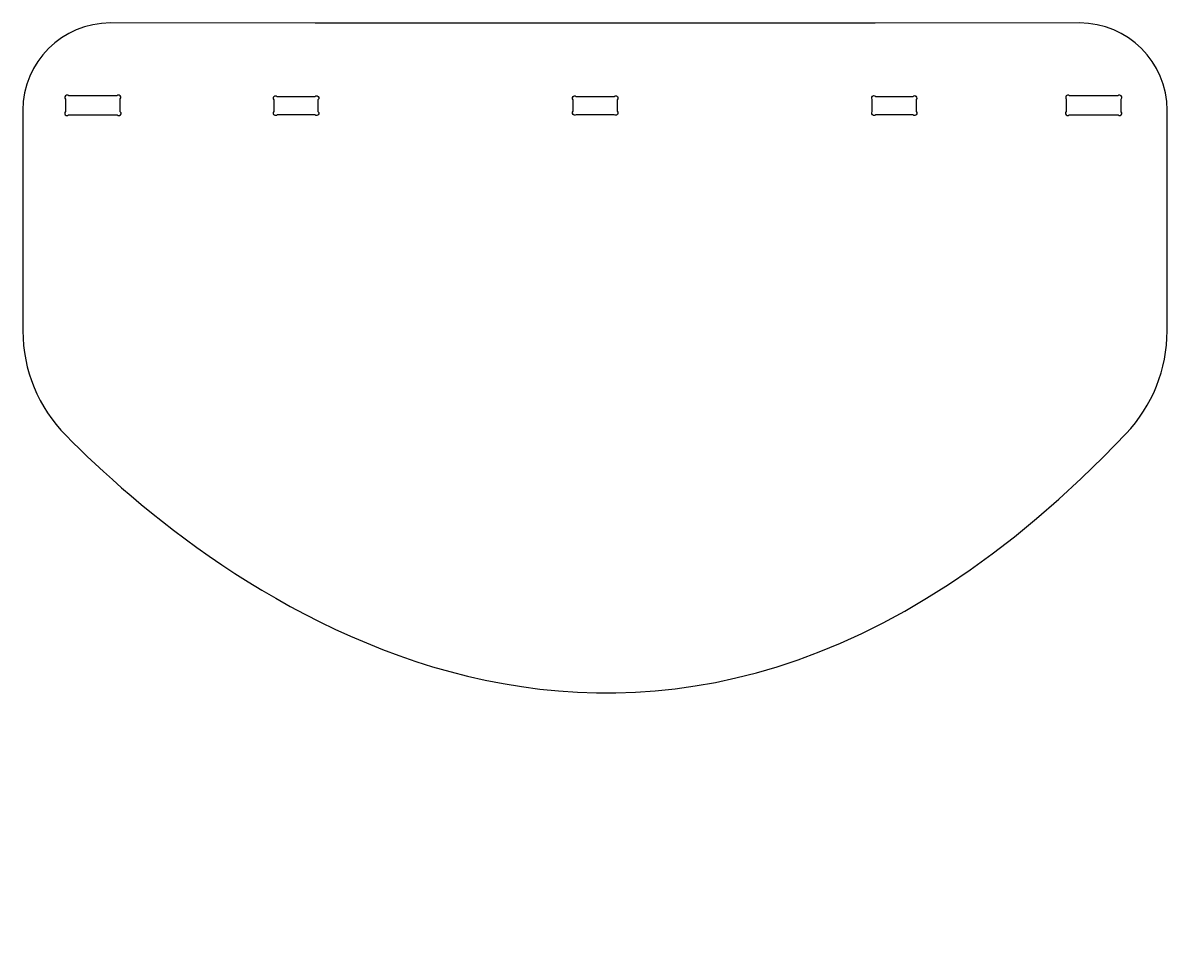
# Model space of a CAD drawing. Header units: inches. Extents: x 8.2 to 23.8, y -16.3 to -3.7.
import ezdxf

# ---------------------------------------------------------------- set-up
doc = ezdxf.new("R2010")
doc.units = ezdxf.units.IN
doc.layers.get('0').update_dxf_attribs({"linetype": 'CONTINUOUS'})

msp = doc.modelspace()

# ---------------------------------------------------------------- linework, layer by layer
for p, q in [((12.172, -3.746), (9.371, -3.741)), ((19.832, -3.746), (12.172, -3.746)), ((22.63, -3.741), (19.832, -3.746)), ((8.174, -4.936), (8.174, -7.951)), ((23.827, -7.954), (23.827, -4.936))]:
    msp.add_line(p, q)
for points in [[(9.507, -4.955), (9.507, -4.781, 1.024457), (9.461, -4.74), (8.802, -4.74, 1.036024), (8.757, -4.783), (8.757, -4.953, 1.015027), (8.798, -5), (9.464, -5, 1.062992)], [(12.166, -4.996), (11.656, -4.996, -1.132362), (11.611, -4.953), (11.611, -4.791, -1.07115), (11.654, -4.746), (12.168, -4.746, -1.058131), (12.211, -4.791), (12.211, -4.953, -1.118531)], [(16.261, -4.996), (15.745, -4.996, -1.021616), (15.702, -4.95), (15.702, -4.792, -1.019775), (15.744, -4.746), (16.261, -4.746, -1.052037), (16.302, -4.793), (16.302, -4.949, -1.053938)], [(20.393, -4.787), (20.393, -4.953, -1.036934), (20.347, -4.996), (19.84, -4.996, -1.021466), (19.793, -4.954), (19.793, -4.787, -1.036692), (19.84, -4.746), (20.347, -4.746, -1.052399)], [(22.489, -5), (23.155, -5, 1.062992), (23.198, -4.955), (23.198, -4.782, 1.024457), (23.152, -4.74), (22.493, -4.74, 1.036024), (22.448, -4.784), (22.448, -4.953, 1.015027)]]:
    msp.add_lwpolyline(points, format="xyb", close=True)
for points in [[(9.371, -3.741), (8.71, -3.74), (8.174, -4.276), (8.174, -4.936)], [(23.827, -4.936), (23.827, -4.276), (23.291, -3.74), (22.63, -3.741)]]:
    msp.add_open_spline(points, degree=3)
msp.add_open_spline([(8.174, -7.951), (8.174, -8.488), (8.386, -9.003), (8.764, -9.385), (10.635, -11.28), (16.701, -16.273), (23.265, -9.359), (23.626, -8.98), (23.827, -8.477), (23.827, -7.954)], degree=3, knots=[7, 7, 7, 7, 8, 8, 8, 9, 9, 9, 10, 10, 10, 10])

doc.saveas('drawing.dxf')
